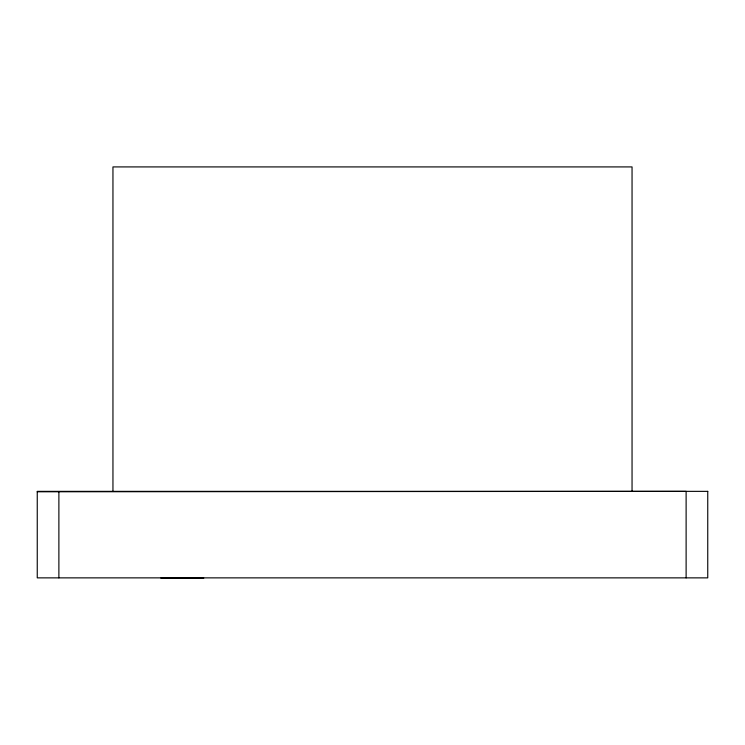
<?xml version="1.0" encoding="UTF-8"?>
<svg xmlns="http://www.w3.org/2000/svg" width="745" height="745" viewBox="0 0 745 745"><rect width="100%" height="100%" fill="white"/><g stroke="black" fill="none" stroke-linecap="round" stroke-linejoin="round"><path stroke-width="1.12" d="M37.25 491.784L686.117 491.355L686.117 577.869M160.827 578.083L203.785 578.083M632.049 491.355L632.049 166.917L112.951 166.917L112.951 491.355M58.883 491.784L58.883 577.869M707.75 491.355L37.25 491.355L37.25 577.869L707.75 577.869L707.75 491.355"/></g></svg>
